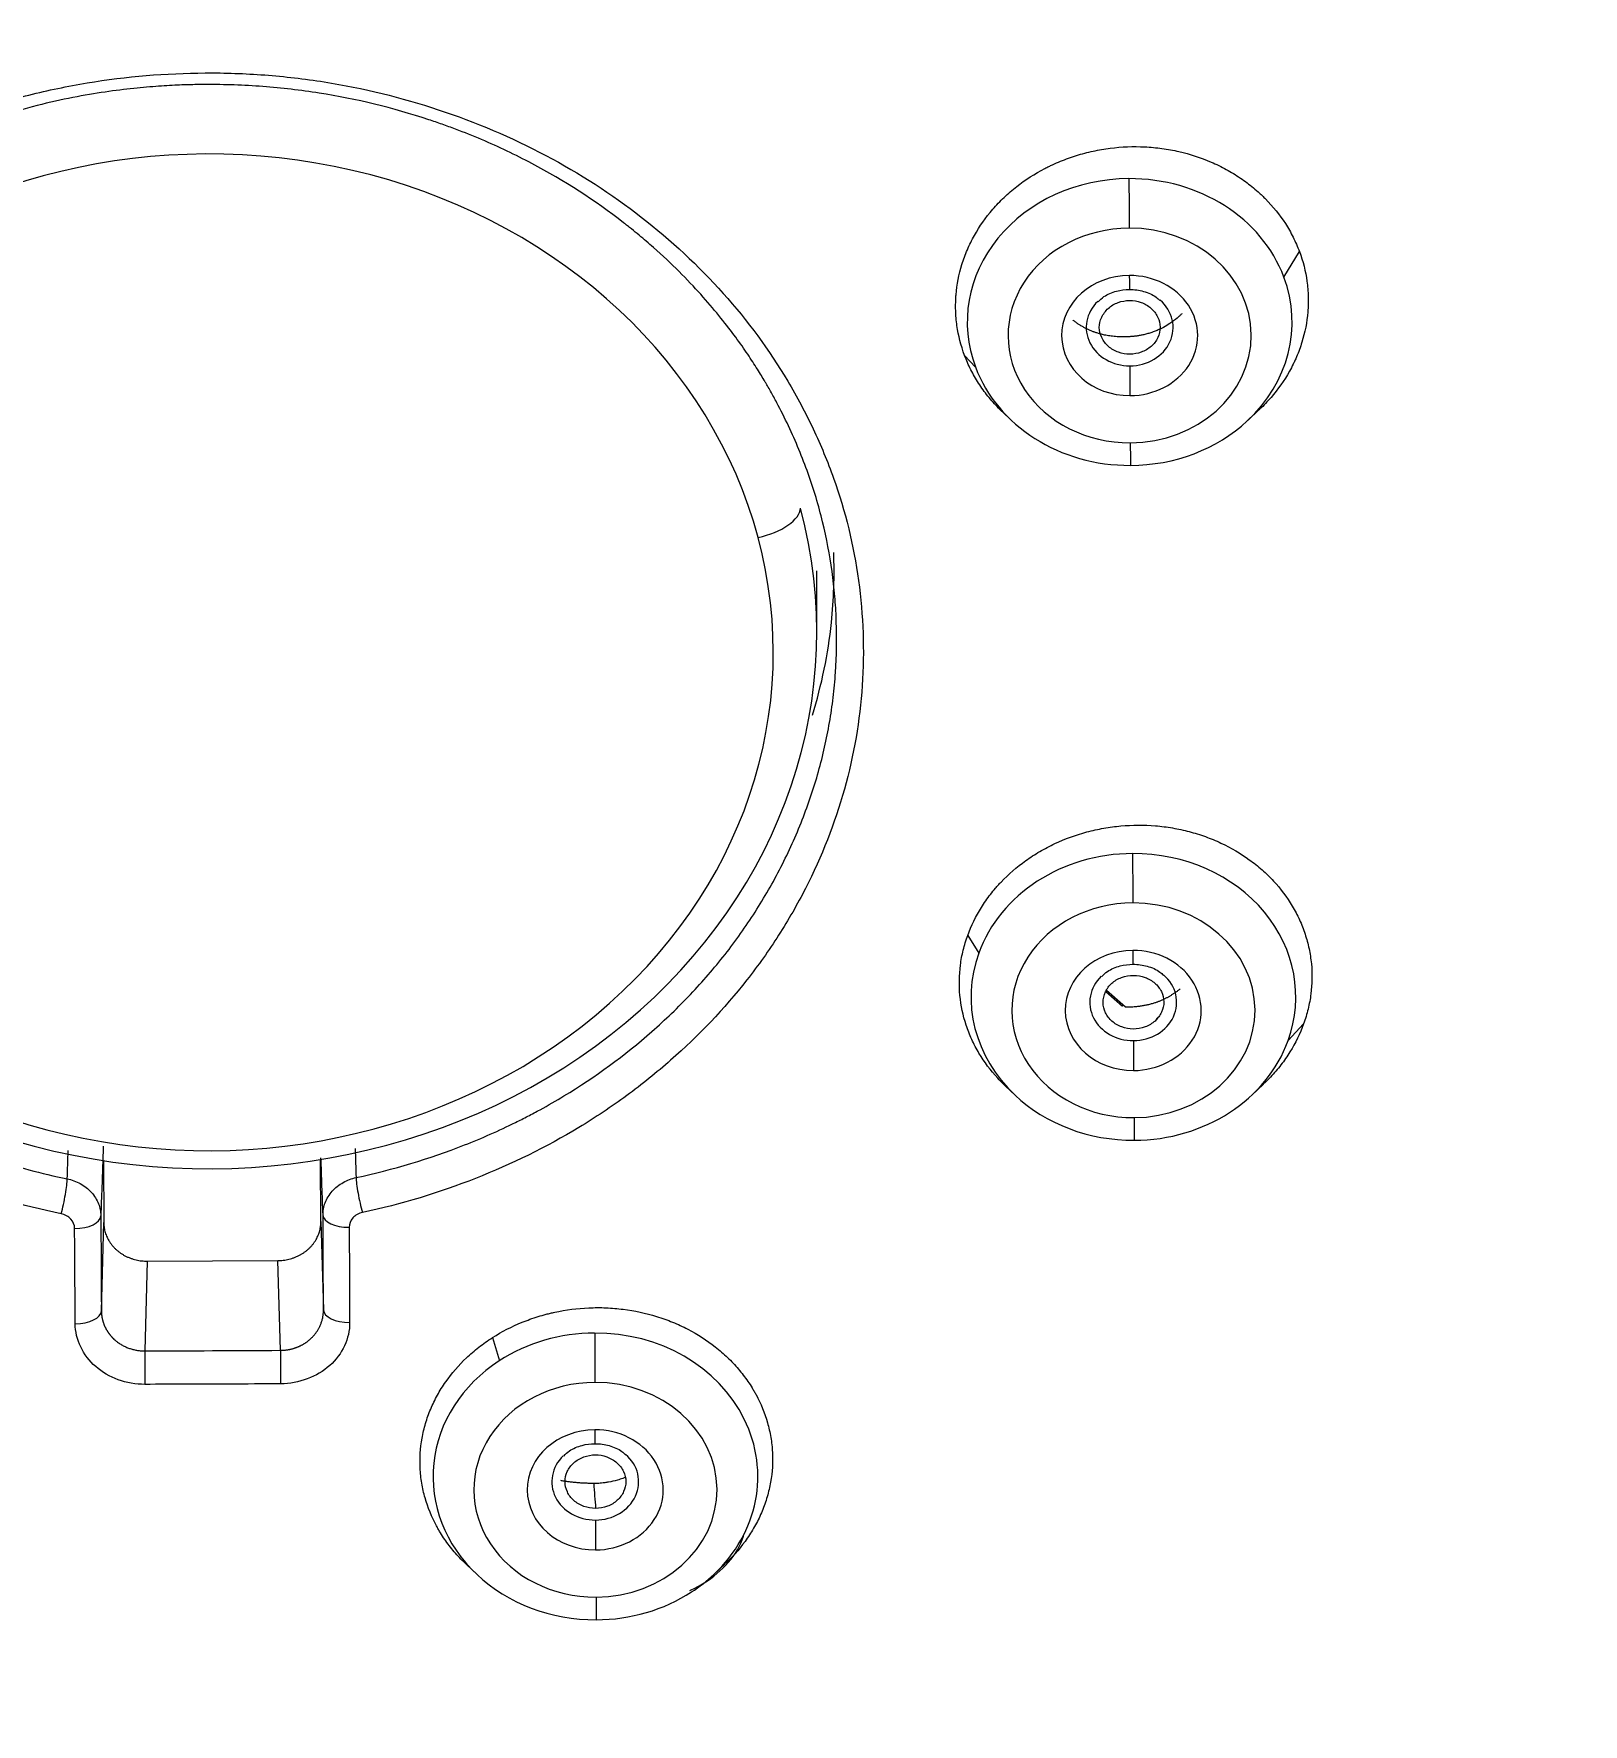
# Model space of a CAD drawing. Header units: millimetres. Extents: x 11618 to 13994, y -5897 to -2537.
# Drawn here: x 12377.66 to 12395.49, y -3997.07 to -3977.6 of the extents above; entities that cross this region are included whole.
import ezdxf

# ---------------------------------------------------------------- set-up
doc = ezdxf.new("R2010")
doc.units = ezdxf.units.MM
doc.layers.add('DIM', color=3, linetype='Continuous', lineweight=13)
doc.styles.get("Standard").update_dxf_attribs({"font": 'arial.ttf'})
doc.dimstyles.get("Standard").update_dxf_attribs({"dimtxt": 0.18, "dimasz": 0.18, "dimexe": 0.18, "dimexo": 0.0625, "dimgap": 0.09, "dimtad": 0, "dimtih": 1, "dimtoh": 1, "dimdec": 1, "dimdsep": 46, "dimtxsty": 'Standard', "dimcen": 0.09, "dimadec": 0, "dimazin": 0, "dimtfac": 1, "dimtdec": 1, "dimtofl": 0, "dimtmove": 0, "dimatfit": 3, "dimfxl": 1, "dimtolj": 1, "dimtzin": 0, "dimarcsym": 0})

# ---------------------------------------------------------------- blocks, each defined once
blk = doc.blocks.new('*D7')
at = {"layer": 'Defpoints', "color": 0, "transparency": 16777216}
for p in [(12331.318, -3489.71), (12736.437, -5533.88), (12816.946, -5533.88)]:
    blk.add_point(p, dxfattribs=at)
at = {"layer": 'DIM', "color": 0, "lineweight": -2, "transparency": 16777216}
for p, q in [((12331.381, -3489.71), (12817.126, -3489.71)), ((12816.946, -3507.71), (12816.946, -4494.996)), ((12816.946, -5515.88), (12816.946, -4528.595)), ((12736.499, -5533.88), (12817.126, -5533.88))]:
    blk.add_line(p, q, dxfattribs=at)
at = {"layer": 'DIM', "color": 0, "transparency": 16777216}
for points in [[(12813.946, -3507.71), (12819.946, -3507.71), (12816.946, -3489.71)], [(12813.946, -5515.88), (12819.946, -5515.88), (12816.946, -5533.88)]]:
    blk.add_solid(points, dxfattribs=at)
at = {"layer": 'DIM', "color": 3, "transparency": 16777216, "insert": (12816.946, -4511.795), "char_height": 18, "attachment_point": 5}
blk.add_mtext('\\A1;(2280)', dxfattribs=at)

msp = doc.modelspace()

# ---------------------------------------------------------------- linework, layer by layer
at = {"linetype": 'Continuous', "lineweight": 13}
for p, q in [((12392.049, -3980.402), (12392.227, -3980.108)), ((12388.498, -3981.437), (12388.372, -3981.303)), ((12388.409, -3987.982), (12388.535, -3988.188)), ((12390.192, -3988.803), (12389.997, -3988.633)), ((12392.276, -3989.002), (12392.097, -3989.193)), ((12378.962, -3991.734), (12378.935, -3992.768)), ((12380.495, -3992.761), (12380.465, -3991.728)), ((12382.937, -3992.614), (12383.016, -3992.882))]:
    msp.add_line(p, q, dxfattribs=at)
at = {"linetype": 'Continuous', "lineweight": 18}
for p, q in [((12388.813, -3981.958), (12388.91, -3982.05)), ((12391.636, -3982.05), (12391.761, -3981.932)), ((12386.67, -3984.489), (12386.67, -3983.784)), ((12390.226, -3988.81), (12390.007, -3988.618)), ((12391.679, -3989.821), (12391.813, -3989.695)), ((12388.845, -3989.72), (12388.953, -3989.821)), ((12378.457, -3990.576), (12378.461, -3991.289)), ((12380.961, -3991.279), (12380.957, -3990.564)), ((12378.434, -3992.307), (12378.461, -3991.289)), ((12380.961, -3991.279), (12380.991, -3992.296)), ((12378.962, -3991.734), (12380.465, -3991.728)), ((12382.637, -3995.227), (12382.759, -3995.343)), ((12385.485, -3995.343), (12385.617, -3995.219))]:
    msp.add_line(p, q, dxfattribs=at)
at = {"linetype": 'Continuous', "lineweight": 13}
for centre, major_axis, ratio, start_param, end_param in [((12379.67, -3984.723), (-6.5, 0), 0.882948, 3.374216, 6.515809), ((12390.273, -3980.919), (-1.87, 0), 0.882948, 4.717224, 6.602179), ((12390.273, -3980.919), (-1.87, 0), 0.882948, 3.460586, 4.717224), ((12390.267, -3979.603), (0.002, -0.5), 0.00227, 3.979346, 5.201076), ((12390.273, -3981.074), (1.4, 0), 0.882948, 1.575631, 4.717224), ((12390.273, -3981.074), (1.4, 0), 0.882948, 4.717224, 7.858816), ((12390.273, -3981.075), (-0.783, 0), 0.882948, 4.717224, 7.858816), ((12390.273, -3981.075), (-0.783, 0), 0.882948, 1.575631, 4.717224), ((12390.269, -3980.243), (0.001, -0.3), 0.00227, 5.201076, 6.276176), ((12390.273, -3980.919), (-1.87, 0), 0.882948, 2.380772, 3.460586), ((12390.276, -3981.626), (-0.001, 0.3), 0.00227, 0.828524, 2.059484), ((12390.28, -3982.075), (-0.002, 0.5), 0.00227, 2.059484, 3.281214), ((12385.995, -3983.165), (0.483, 0.13), 0.456826, 4.590422, 6.161218), ((12379.67, -3984.723), (-6.5, 0), 0.882948, 0.232623, 3.374216), ((12390.316, -3988.691), (-1.87, 0), 0.882948, 4.717224, 5.973861), ((12390.316, -3988.691), (-1.87, 0), 0.882948, 2.832268, 4.717224), ((12390.309, -3987.375), (0.002, -0.5), 0.00227, 3.979346, 5.201076), ((12390.316, -3988.845), (1.4, 0), 0.882948, 1.575631, 4.717224), ((12390.316, -3988.845), (1.4, 0), 0.882948, 4.717224, 7.858816), ((12390.316, -3988.691), (-1.87, 0), 0.882948, 5.973861, 7.037123), ((12390.314, -3988.847), (-0.783, 0), 0.882948, 4.717224, 7.858816), ((12390.314, -3988.847), (-0.783, 0), 0.882948, 1.575631, 4.717224), ((12390.31, -3988.015), (0.001, -0.3), 0.00227, 5.201076, 6.276176), ((12390.318, -3989.397), (-0.001, 0.3), 0.00227, 0.828524, 2.059484), ((12390.323, -3989.847), (-0.002, 0.5), 0.00227, 2.059484, 3.281214), ((12377.973, -3991.042), (0.06, 0.294), 0.106861, 4.209593, 5.787909), ((12381.438, -3991.027), (-0.063, 0.293), 0.111249, 0.494342, 2.072658), ((12378.128, -3991.211), (-0.3, -0.002), 0.49141, 1.562962, 3.121292), ((12381.285, -3991.197), (-0.3, -0.002), 0.491412, 0.015088, 1.573419), ((12378.134, -3992.306), (-0.3, -0.002), 0.495048, 1.563017, 3.121244), ((12381.291, -3992.292), (-0.3, -0.001), 0.49505, 0.015124, 1.573351), ((12384.122, -3994.213), (-1.87, 0), 0.882948, 4.717224, 5.345542), ((12384.122, -3994.213), (-1.87, 0), 0.882948, 2.387654, 4.717224), ((12384.116, -3992.896), (0.002, -0.5), 0.00227, 3.979346, 5.201076), ((12378.936, -3993.004), (0.001, -0.3), 0.004158, 3.804818, 5.233028), ((12380.497, -3992.997), (0.002, -0.3), 0.000381, 3.804811, 5.233021), ((12384.122, -3994.213), (-1.87, 0), 0.882948, 5.345542, 7.037133), ((12384.122, -3994.367), (1.4, 0), 0.882948, 1.575631, 4.717224), ((12384.122, -3994.367), (1.4, 0), 0.882948, 4.717224, 7.858816), ((12384.12, -3994.368), (-0.783, 0), 0.882948, 4.717224, 7.858816), ((12384.12, -3994.368), (-0.783, 0), 0.882948, 1.575631, 4.717224), ((12384.116, -3993.536), (0.001, -0.3), 0.00227, 5.201076, 6.276176), ((12384.124, -3994.918), (-0.001, 0.3), 0.00227, 0.828524, 2.059484), ((12384.129, -3995.368), (-0.002, 0.5), 0.00227, 2.059484, 3.281214)]:
    msp.add_ellipse(centre, major_axis=major_axis, ratio=ratio, start_param=start_param, end_param=end_param, dxfattribs=at)
at = {"linetype": 'Continuous', "lineweight": 18}
for centre, major_axis, start_param, end_param in [((12390.273, -3980.982), (-0.5, 0), 5.53772, 7.858816), ((12390.273, -3980.982), (-0.5, 0), 1.575631, 3.936194), ((12390.273, -3980.919), (-1.87, 0), 0.318994, 1.575631), ((12390.273, -3980.919), (-1.87, 0), 1.575631, 2.380772), ((12379.67, -3984.489), (-7, 0), 0.232623, 3.374216), ((12390.314, -3988.753), (-0.5, 0), 5.53772, 7.858816), ((12390.314, -3988.753), (-0.5, 0), 1.575631, 3.936194), ((12390.316, -3988.691), (-1.87, 0), 1.575631, 2.832268), ((12390.316, -3988.691), (-1.87, 0), 0.753937, 1.575631), ((12384.12, -3994.274), (-0.5, 0), 5.53772, 7.858816), ((12384.12, -3994.274), (-0.5, 0), 1.575631, 3.936194), ((12384.122, -3994.213), (-1.87, 0), 0.753947, 1.575631), ((12384.122, -3994.213), (-1.87, 0), 2.203949, 2.387654), ((12384.122, -3994.213), (-1.87, 0), 1.575631, 2.203949)]:
    msp.add_ellipse(centre, major_axis=major_axis, ratio=0.882948, start_param=start_param, end_param=end_param, dxfattribs=at)
for points, knots in [([(12377.971, -3991.189), (12377.522, -3991.096), (12377.089, -3990.969), (12376.463, -3990.73), (12376.258, -3990.642), (12375.857, -3990.45), (12375.659, -3990.344), (12375.087, -3990.004), (12374.734, -3989.75), (12374.245, -3989.329), (12374.089, -3989.182), (12373.791, -3988.875), (12373.649, -3988.714), (12373.251, -3988.218), (12373.024, -3987.87), (12372.642, -3987.14), (12372.485, -3986.755), (12372.256, -3985.974), (12372.184, -3985.578), (12372.12, -3984.774), (12372.129, -3984.364), (12372.23, -3983.565), (12372.321, -3983.171), (12372.52, -3982.592), (12372.597, -3982.4), (12372.769, -3982.024), (12372.863, -3981.841), (12373.175, -3981.305), (12373.419, -3980.965), (12373.839, -3980.484), (12373.989, -3980.329), (12374.3, -3980.033), (12374.462, -3979.891), (12374.969, -3979.488), (12375.333, -3979.247), (12376.119, -3978.821), (12376.529, -3978.643), (12377.165, -3978.425), (12377.381, -3978.361), (12377.82, -3978.25), (12378.045, -3978.203), (12378.723, -3978.09), (12379.176, -3978.053), (12379.858, -3978.049), (12380.086, -3978.057), (12380.543, -3978.091), (12380.773, -3978.118), (12381.449, -3978.225), (12381.887, -3978.332), (12382.74, -3978.615), (12383.158, -3978.792), (12383.941, -3979.207), (12384.308, -3979.444), (12384.992, -3979.977), (12385.311, -3980.274), (12385.876, -3980.905), (12386.123, -3981.242), (12386.442, -3981.778), (12386.541, -3981.963), (12386.717, -3982.336), (12386.795, -3982.526), (12387, -3983.1), (12387.096, -3983.493), (12387.179, -3984.096), (12387.196, -3984.3), (12387.21, -3984.704), (12387.207, -3984.905), (12387.167, -3985.506), (12387.099, -3985.904), (12386.877, -3986.695), (12386.727, -3987.075), (12386.447, -3987.625), (12386.344, -3987.804), (12386.119, -3988.156), (12385.997, -3988.329), (12385.604, -3988.829), (12385.311, -3989.137), (12384.827, -3989.562), (12384.658, -3989.698), (12384.306, -3989.957), (12384.121, -3990.08), (12383.555, -3990.423), (12383.157, -3990.618), (12382.325, -3990.945), (12381.888, -3991.078), (12381.44, -3991.174)], [0, 0, 0, 0, 0.03125, 0.03125, 0.046875, 0.046875, 0.0625, 0.0625, 0.09375, 0.09375, 0.109375, 0.109375, 0.125, 0.125, 0.15625, 0.15625, 0.1875, 0.1875, 0.21875, 0.21875, 0.25, 0.25, 0.28125, 0.28125, 0.296875, 0.296875, 0.3125, 0.3125, 0.34375, 0.34375, 0.359375, 0.359375, 0.375, 0.375, 0.40625, 0.40625, 0.4375, 0.4375, 0.453125, 0.453125, 0.46875, 0.46875, 0.5, 0.5, 0.515625, 0.515625, 0.53125, 0.53125, 0.5625, 0.5625, 0.59375, 0.59375, 0.625, 0.625, 0.65625, 0.65625, 0.6875, 0.6875, 0.703125, 0.703125, 0.71875, 0.71875, 0.75, 0.75, 0.765625, 0.765625, 0.78125, 0.78125, 0.8125, 0.8125, 0.84375, 0.84375, 0.859375, 0.859375, 0.875, 0.875, 0.90625, 0.90625, 0.921875, 0.921875, 0.9375, 0.9375, 0.96875, 0.96875, 1, 1, 1, 1]), ([(12386.895, -3984.344), (12386.892, -3984.255), (12386.886, -3984.167), (12386.874, -3984.03), (12386.87, -3983.982), (12386.859, -3983.886), (12386.853, -3983.838), (12386.82, -3983.599), (12386.766, -3983.314), (12386.69, -3983.034), (12386.634, -3982.848), (12386.604, -3982.755), (12386.505, -3982.478), (12386.391, -3982.203), (12386.235, -3981.891), (12386.163, -3981.76), (12386.127, -3981.695), (12386.108, -3981.663), (12386.086, -3981.625), (12386.075, -3981.606), (12386.07, -3981.597), (12386.067, -3981.592), (12386.066, -3981.59), (12386.065, -3981.589), (12386.065, -3981.588), (12386.064, -3981.588), (12386.064, -3981.588), (12386.064, -3981.588), (12386.038, -3981.544), (12385.978, -3981.446), (12385.864, -3981.271), (12385.723, -3981.071), (12385.607, -3980.922), (12385.48, -3980.766), (12385.411, -3980.685), (12385.258, -3980.515), (12385.175, -3980.427), (12384.994, -3980.247), (12384.895, -3980.154), (12384.736, -3980.013), (12384.681, -3979.966), (12384.596, -3979.895), (12384.567, -3979.871), (12384.522, -3979.835), (12384.507, -3979.823), (12384.485, -3979.805), (12384.473, -3979.796), (12384.46, -3979.786), (12384.453, -3979.781), (12384.45, -3979.778), (12384.448, -3979.777), (12384.448, -3979.776), (12384.447, -3979.776), (12384.447, -3979.776), (12384.447, -3979.776), (12384.117, -3979.519), (12383.587, -3979.177), (12382.913, -3978.856), (12382.563, -3978.716), (12382.41, -3978.66), (12382.308, -3978.624), (12381.844, -3978.465), (12381.16, -3978.299), (12380.403, -3978.211), (12380.019, -3978.19), (12379.826, -3978.185), (12379.73, -3978.184), (12379.681, -3978.184), (12379.657, -3978.184), (12379.645, -3978.184), (12379.639, -3978.184), (12379.636, -3978.184), (12379.634, -3978.184), (12379.633, -3978.184), (12379.633, -3978.184), (12379.633, -3978.184), (12379.633, -3978.184), (12379.633, -3978.184), (12379.584, -3978.184), (12379.471, -3978.185), (12379.257, -3978.193), (12378.998, -3978.209), (12378.694, -3978.239), (12378.349, -3978.287), (12377.962, -3978.36), (12377.677, -3978.429), (12377.454, -3978.49), (12377.341, -3978.523), (12377.204, -3978.566), (12377.134, -3978.589), (12377.099, -3978.601), (12377.082, -3978.607), (12377.073, -3978.61), (12377.069, -3978.611), (12377.066, -3978.612), (12377.065, -3978.613), (12377.065, -3978.613), (12377.064, -3978.613), (12377.064, -3978.613), (12377.006, -3978.633), (12376.948, -3978.653), (12376.835, -3978.695), (12376.667, -3978.759), (12376.506, -3978.827), (12376.194, -3978.966), (12375.998, -3979.065), (12375.628, -3979.27), (12375.455, -3979.377), (12375.212, -3979.541), (12375.094, -3979.624), (12374.963, -3979.722), (12374.899, -3979.771), (12374.868, -3979.796), (12374.852, -3979.808), (12374.844, -3979.814), (12374.84, -3979.817), (12374.838, -3979.819), (12374.837, -3979.82), (12374.837, -3979.82), (12374.837, -3979.82), (12374.795, -3979.853), (12374.755, -3979.886), (12374.675, -3979.953), (12374.556, -3980.054), (12374.289, -3980.297), (12373.794, -3980.813), (12373.441, -3981.303), (12373.191, -3981.734), (12373.143, -3981.821), (12373.052, -3981.998), (12372.921, -3982.266), (12372.811, -3982.542), (12372.715, -3982.82), (12372.686, -3982.913), (12372.633, -3983.099), (12372.584, -3983.286), (12372.536, -3983.523), (12372.508, -3983.689), (12372.496, -3983.773), (12372.49, -3983.814), (12372.488, -3983.835), (12372.486, -3983.846), (12372.486, -3983.851), (12372.485, -3983.854), (12372.485, -3983.855), (12372.485, -3983.856), (12372.485, -3983.856), (12372.485, -3983.856), (12372.485, -3983.856), (12372.485, -3983.856), (12372.483, -3983.873), (12372.478, -3983.911), (12372.469, -3984.002), (12372.465, -3984.038), (12372.458, -3984.121), (12372.455, -3984.168), (12372.449, -3984.259), (12372.447, -3984.3), (12372.445, -3984.344)], [0, 0, 0, 0, 0.012911, 0.012911, 0.019989, 0.019989, 0.027068, 0.027068, 0.055381, 0.069538, 0.069538, 0.083694, 0.083694, 0.112008, 0.126164, 0.133243, 0.133243, 0.136782, 0.138552, 0.139436, 0.139879, 0.1401, 0.14021, 0.140266, 0.140293, 0.140307, 0.140307, 0.140321, 0.140321, 0.154478, 0.168634, 0.182791, 0.196948, 0.196948, 0.211105, 0.211105, 0.225261, 0.225261, 0.239418, 0.239418, 0.246496, 0.246496, 0.250035, 0.250035, 0.251805, 0.251805, 0.25269, 0.253132, 0.253353, 0.253464, 0.253519, 0.253547, 0.253561, 0.253561, 0.253575, 0.253575, 0.310201, 0.338515, 0.352671, 0.35975, 0.35975, 0.366828, 0.423455, 0.451768, 0.465925, 0.473003, 0.476542, 0.478312, 0.479197, 0.479639, 0.47986, 0.479971, 0.480026, 0.480054, 0.480068, 0.480075, 0.480075, 0.480082, 0.480082, 0.494238, 0.508395, 0.522552, 0.536708, 0.550865, 0.565022, 0.579178, 0.579178, 0.586257, 0.589796, 0.591565, 0.59245, 0.592893, 0.593114, 0.593224, 0.59328, 0.593307, 0.593321, 0.593321, 0.593335, 0.593335, 0.600413, 0.600413, 0.607492, 0.621648, 0.621648, 0.649962, 0.649962, 0.678275, 0.678275, 0.692432, 0.69951, 0.703049, 0.704819, 0.705704, 0.706146, 0.706367, 0.706478, 0.706533, 0.706533, 0.706589, 0.706589, 0.713667, 0.713667, 0.720745, 0.734902, 0.763215, 0.819842, 0.819842, 0.833999, 0.833999, 0.848155, 0.876469, 0.876469, 0.890625, 0.890625, 0.904782, 0.918939, 0.926017, 0.929556, 0.931326, 0.932211, 0.932653, 0.932874, 0.932985, 0.93304, 0.933068, 0.933082, 0.933089, 0.933089, 0.933096, 0.933096, 0.961409, 0.961409, 0.975566, 0.975566, 0.989722, 0.989722, 1, 1, 1, 1]), ([(12388.372, -3981.303), (12388.33, -3981.19), (12388.301, -3981.076), (12388.276, -3980.902), (12388.271, -3980.843), (12388.269, -3980.755), (12388.269, -3980.71), (12388.271, -3980.666), (12388.272, -3980.636), (12388.273, -3980.621), (12388.284, -3980.487), (12388.307, -3980.371), (12388.359, -3980.199), (12388.38, -3980.143), (12388.416, -3980.059), (12388.429, -3980.031), (12388.456, -3979.976), (12388.47, -3979.949), (12388.545, -3979.816), (12388.615, -3979.716), (12388.718, -3979.597), (12388.739, -3979.574), (12388.782, -3979.528), (12388.805, -3979.506), (12388.874, -3979.44), (12388.922, -3979.399), (12389.072, -3979.281), (12389.18, -3979.211), (12389.311, -3979.143), (12389.326, -3979.135), (12389.356, -3979.121), (12389.4, -3979.1), (12389.445, -3979.08), (12389.536, -3979.043), (12389.66, -3978.998), (12389.787, -3978.965), (12389.885, -3978.944), (12389.917, -3978.937), (12389.983, -3978.926), (12390.017, -3978.921), (12390.182, -3978.9), (12390.314, -3978.895), (12390.513, -3978.905), (12390.579, -3978.911), (12390.711, -3978.929), (12390.776, -3978.941), (12390.968, -3978.985), (12391.091, -3979.025), (12391.24, -3979.089), (12391.27, -3979.103), (12391.328, -3979.131), (12391.357, -3979.146), (12391.441, -3979.192), (12391.549, -3979.258), (12391.65, -3979.334), (12391.722, -3979.393), (12391.757, -3979.424), (12391.791, -3979.456), (12391.814, -3979.478), (12391.825, -3979.489), (12391.923, -3979.589), (12392, -3979.684), (12392.098, -3979.836), (12392.128, -3979.888), (12392.168, -3979.969), (12392.181, -3979.996), (12392.205, -3980.051), (12392.217, -3980.079), (12392.227, -3980.108)], [0, 0, 0, 0, 0.0625, 0.0625, 0.09375, 0.09375, 0.109375, 0.117187, 0.117187, 0.125, 0.125, 0.1875, 0.1875, 0.21875, 0.21875, 0.234375, 0.234375, 0.25, 0.25, 0.3125, 0.3125, 0.328125, 0.328125, 0.34375, 0.34375, 0.375, 0.375, 0.4375, 0.4375, 0.445312, 0.445312, 0.453125, 0.46875, 0.46875, 0.5, 0.53125, 0.53125, 0.546875, 0.546875, 0.5625, 0.5625, 0.625, 0.625, 0.65625, 0.65625, 0.6875, 0.6875, 0.75, 0.75, 0.765625, 0.765625, 0.78125, 0.78125, 0.8125, 0.84375, 0.84375, 0.859375, 0.867187, 0.867187, 0.875, 0.875, 0.9375, 0.9375, 0.96875, 0.96875, 0.984375, 0.984375, 1, 1, 1, 1]), ([(12392.227, -3980.108), (12392.269, -3980.22), (12392.298, -3980.334), (12392.322, -3980.508), (12392.327, -3980.567), (12392.329, -3980.655), (12392.329, -3980.684), (12392.328, -3980.743), (12392.326, -3980.773), (12392.314, -3980.922), (12392.291, -3981.038), (12392.238, -3981.209), (12392.218, -3981.266), (12392.188, -3981.335), (12392.182, -3981.349), (12392.169, -3981.377), (12392.162, -3981.391), (12392.142, -3981.432), (12392.128, -3981.459), (12392.053, -3981.592), (12391.982, -3981.693), (12391.88, -3981.811), (12391.859, -3981.834), (12391.816, -3981.879), (12391.793, -3981.902), (12391.767, -3981.926), (12391.765, -3981.929), (12391.762, -3981.931)], [0, 0, 0, 0, 0.180914, 0.180914, 0.27137, 0.27137, 0.316599, 0.316599, 0.361827, 0.361827, 0.542741, 0.542741, 0.633198, 0.633198, 0.655812, 0.655812, 0.678426, 0.678426, 0.723655, 0.723655, 0.904568, 0.904568, 0.949797, 0.949797, 0.995025, 0.995025, 1, 1, 1, 1]), ([(12389.911, -3980.686), (12389.93, -3980.663), (12389.986, -3980.612), (12390.116, -3980.558), (12390.218, -3980.544), (12390.27, -3980.543)], [0, 0, 0, 0, 0.24821, 0.643629, 1, 1, 1, 1]), ([(12390.27, -3980.543), (12390.328, -3980.544), (12390.436, -3980.559), (12390.56, -3980.612), (12390.608, -3980.658), (12390.62, -3980.672)], [0, 0, 0, 0, 0.410705, 0.836907, 1, 1, 1, 1]), ([(12390.875, -3980.822), (12390.873, -3980.824), (12390.863, -3980.833), (12390.845, -3980.851), (12390.802, -3980.888), (12390.742, -3980.933), (12390.668, -3980.978), (12390.607, -3981.008), (12390.563, -3981.026), (12390.53, -3981.038), (12390.505, -3981.046), (12390.481, -3981.053), (12390.458, -3981.059), (12390.436, -3981.065), (12390.414, -3981.069), (12390.394, -3981.073), (12390.374, -3981.077), (12390.355, -3981.08), (12390.337, -3981.082), (12390.32, -3981.084), (12390.304, -3981.086), (12390.289, -3981.087), (12390.274, -3981.088), (12390.261, -3981.089), (12390.249, -3981.09), (12390.238, -3981.09), (12390.227, -3981.09), (12390.218, -3981.091), (12390.21, -3981.091), (12390.202, -3981.091), (12390.196, -3981.091), (12390.179, -3981.091), (12390.151, -3981.09), (12390.112, -3981.087), (12390.077, -3981.084), (12390.044, -3981.079), (12390.013, -3981.074), (12389.985, -3981.069), (12389.959, -3981.063), (12389.936, -3981.057), (12389.915, -3981.051), (12389.897, -3981.045), (12389.88, -3981.04), (12389.867, -3981.035), (12389.846, -3981.028), (12389.819, -3981.017), (12389.786, -3981.001), (12389.753, -3980.985), (12389.72, -3980.967), (12389.689, -3980.947), (12389.659, -3980.927), (12389.635, -3980.91), (12389.621, -3980.899), (12389.617, -3980.896)], [0, 0, 0, 0, 0.006498, 0.030775, 0.057484, 0.135312, 0.198824, 0.248094, 0.283209, 0.304202, 0.322711, 0.340531, 0.357662, 0.374105, 0.389859, 0.404923, 0.419293, 0.43297, 0.44595, 0.458232, 0.469815, 0.480695, 0.490873, 0.500346, 0.509114, 0.517176, 0.524531, 0.531179, 0.537119, 0.542352, 0.546877, 0.550694, 0.579595, 0.606839, 0.632419, 0.656333, 0.678583, 0.699172, 0.718105, 0.735387, 0.751021, 0.765012, 0.777361, 0.788069, 0.797139, 0.824365, 0.851619, 0.87891, 0.906241, 0.933615, 0.961029, 0.988477, 1, 1, 1, 1]), ([(12388.811, -3981.956), (12388.795, -3981.941), (12388.779, -3981.926), (12388.72, -3981.866), (12388.679, -3981.819), (12388.602, -3981.724), (12388.531, -3981.626), (12388.472, -3981.522), (12388.431, -3981.441), (12388.418, -3981.414), (12388.394, -3981.359), (12388.383, -3981.331), (12388.372, -3981.303)], [0, 0, 0, 0, 0.081831, 0.081831, 0.311374, 0.311374, 0.540916, 0.770458, 0.770458, 0.885229, 0.885229, 1, 1, 1, 1]), ([(12386.621, -3985.446), (12386.728, -3985.097), (12386.801, -3984.742), (12386.867, -3984.114), (12386.876, -3983.842), (12386.866, -3983.572)], [0, 0, 0, 0, 0.575274, 0.575274, 1, 1, 1, 1]), ([(12388.409, -3987.982), (12388.449, -3987.869), (12388.502, -3987.762), (12388.598, -3987.609), (12388.633, -3987.559), (12388.689, -3987.486), (12388.718, -3987.45), (12388.749, -3987.415), (12388.77, -3987.392), (12388.781, -3987.381), (12388.878, -3987.278), (12388.973, -3987.196), (12389.129, -3987.085), (12389.182, -3987.05), (12389.266, -3987.001), (12389.295, -3986.985), (12389.353, -3986.955), (12389.382, -3986.94), (12389.53, -3986.871), (12389.653, -3986.826), (12389.812, -3986.783), (12389.844, -3986.776), (12389.909, -3986.761), (12389.942, -3986.754), (12390.041, -3986.737), (12390.106, -3986.728), (12390.304, -3986.71), (12390.436, -3986.71), (12390.603, -3986.723), (12390.636, -3986.727), (12390.702, -3986.735), (12390.734, -3986.74), (12390.832, -3986.757), (12390.959, -3986.784), (12391.083, -3986.823), (12391.175, -3986.856), (12391.205, -3986.868), (12391.265, -3986.892), (12391.295, -3986.905), (12391.441, -3986.974), (12391.55, -3987.038), (12391.701, -3987.147), (12391.75, -3987.186), (12391.82, -3987.248), (12391.843, -3987.269), (12391.887, -3987.312), (12391.908, -3987.334), (12392.012, -3987.446), (12392.084, -3987.542), (12392.16, -3987.671), (12392.175, -3987.697), (12392.203, -3987.75), (12392.216, -3987.776), (12392.253, -3987.857), (12392.295, -3987.966), (12392.326, -3988.079), (12392.344, -3988.164), (12392.349, -3988.193), (12392.358, -3988.251), (12392.362, -3988.28), (12392.376, -3988.426), (12392.374, -3988.542), (12392.352, -3988.715), (12392.341, -3988.773), (12392.32, -3988.859), (12392.313, -3988.888), (12392.295, -3988.945), (12392.286, -3988.973), (12392.276, -3989.002)], [0, 0, 0, 0, 0.0625, 0.0625, 0.09375, 0.09375, 0.109375, 0.117188, 0.117188, 0.125, 0.125, 0.1875, 0.1875, 0.21875, 0.21875, 0.234375, 0.234375, 0.25, 0.25, 0.3125, 0.3125, 0.328125, 0.328125, 0.34375, 0.34375, 0.375, 0.375, 0.4375, 0.4375, 0.453125, 0.453125, 0.46875, 0.46875, 0.5, 0.53125, 0.53125, 0.546875, 0.546875, 0.5625, 0.5625, 0.625, 0.625, 0.65625, 0.65625, 0.671875, 0.671875, 0.6875, 0.6875, 0.75, 0.75, 0.765625, 0.765625, 0.78125, 0.78125, 0.8125, 0.84375, 0.84375, 0.859375, 0.859375, 0.875, 0.875, 0.9375, 0.9375, 0.96875, 0.96875, 0.984375, 0.984375, 1, 1, 1, 1]), ([(12388.846, -3989.72), (12388.836, -3989.711), (12388.805, -3989.681), (12388.775, -3989.65), (12388.671, -3989.538), (12388.599, -3989.442), (12388.523, -3989.313), (12388.508, -3989.287), (12388.48, -3989.234), (12388.467, -3989.207), (12388.43, -3989.126), (12388.409, -3989.072), (12388.354, -3988.905), (12388.33, -3988.791), (12388.308, -3988.557), (12388.31, -3988.441), (12388.332, -3988.268), (12388.343, -3988.21), (12388.364, -3988.124), (12388.372, -3988.095), (12388.389, -3988.038), (12388.398, -3988.01), (12388.409, -3987.982)], [0, 0, 0, 0, 0.019242, 0.065944, 0.065944, 0.252756, 0.252756, 0.299458, 0.299458, 0.346161, 0.346161, 0.439567, 0.439567, 0.626378, 0.626378, 0.813189, 0.813189, 0.906594, 0.906594, 0.953297, 0.953297, 1, 1, 1, 1]), ([(12389.952, -3988.457), (12389.971, -3988.435), (12390.028, -3988.383), (12390.157, -3988.329), (12390.26, -3988.315), (12390.312, -3988.315)], [0, 0, 0, 0, 0.24821, 0.643629, 1, 1, 1, 1]), ([(12390.312, -3988.315), (12390.369, -3988.315), (12390.477, -3988.331), (12390.602, -3988.383), (12390.65, -3988.429), (12390.662, -3988.443)], [0, 0, 0, 0, 0.410705, 0.836907, 1, 1, 1, 1]), ([(12390.854, -3988.599), (12390.85, -3988.602), (12390.842, -3988.609), (12390.831, -3988.618), (12390.819, -3988.627), (12390.806, -3988.636), (12390.794, -3988.645), (12390.782, -3988.653), (12390.769, -3988.661), (12390.756, -3988.669), (12390.743, -3988.677), (12390.73, -3988.685), (12390.717, -3988.693), (12390.704, -3988.7), (12390.69, -3988.707), (12390.677, -3988.714), (12390.663, -3988.72), (12390.649, -3988.727), (12390.635, -3988.733), (12390.621, -3988.739), (12390.606, -3988.745), (12390.592, -3988.75), (12390.577, -3988.755), (12390.554, -3988.763), (12390.522, -3988.773), (12390.48, -3988.783), (12390.438, -3988.792), (12390.403, -3988.798), (12390.374, -3988.802), (12390.351, -3988.805), (12390.324, -3988.807), (12390.293, -3988.809), (12390.26, -3988.81), (12390.237, -3988.81), (12390.226, -3988.81)], [0, 0, 0, 0, 0.022884, 0.045763, 0.068637, 0.091504, 0.114364, 0.137215, 0.160056, 0.182888, 0.205709, 0.22852, 0.25132, 0.27411, 0.296891, 0.319662, 0.342426, 0.365182, 0.387933, 0.41068, 0.433426, 0.456172, 0.478921, 0.501676, 0.564227, 0.626882, 0.689654, 0.752541, 0.782141, 0.81668, 0.856169, 0.900614, 0.950018, 1, 1, 1, 1]), ([(12392.276, -3989.002), (12392.235, -3989.115), (12392.182, -3989.222), (12392.087, -3989.375), (12392.052, -3989.425), (12391.996, -3989.498), (12391.976, -3989.522), (12391.936, -3989.569), (12391.915, -3989.592), (12391.868, -3989.642), (12391.842, -3989.668), (12391.815, -3989.693)], [0, 0, 0, 0, 0.436062, 0.436062, 0.654093, 0.654093, 0.763109, 0.763109, 0.872124, 0.872124, 1, 1, 1, 1]), ([(12378.126, -3991.358), (12378.126, -3991.319), (12378.11, -3991.281), (12378.054, -3991.22), (12378.015, -3991.198), (12377.971, -3991.189)], [0, 0, 0, 0, 0.5, 0.5, 1, 1, 1, 1]), ([(12381.44, -3991.174), (12381.396, -3991.183), (12381.357, -3991.205), (12381.302, -3991.267), (12381.287, -3991.305), (12381.287, -3991.345)], [0, 0, 0, 0, 0.5, 0.5, 1, 1, 1, 1]), ([(12382.937, -3992.614), (12383.045, -3992.545), (12383.159, -3992.487), (12383.338, -3992.414), (12383.399, -3992.392), (12383.493, -3992.363), (12383.54, -3992.349), (12383.588, -3992.337), (12383.62, -3992.329), (12383.637, -3992.326), (12383.783, -3992.294), (12383.914, -3992.277), (12384.111, -3992.269), (12384.178, -3992.268), (12384.278, -3992.273), (12384.311, -3992.275), (12384.377, -3992.28), (12384.41, -3992.284), (12384.574, -3992.305), (12384.702, -3992.332), (12384.858, -3992.38), (12384.889, -3992.391), (12384.95, -3992.413), (12384.981, -3992.424), (12385.071, -3992.461), (12385.129, -3992.488), (12385.298, -3992.576), (12385.404, -3992.644), (12385.527, -3992.741), (12385.551, -3992.761), (12385.598, -3992.802), (12385.621, -3992.823), (12385.687, -3992.886), (12385.77, -3992.975), (12385.843, -3993.07), (12385.894, -3993.143), (12385.91, -3993.168), (12385.934, -3993.207), (12385.942, -3993.22), (12385.956, -3993.245), (12385.964, -3993.258), (12386.027, -3993.375), (12386.071, -3993.483), (12386.118, -3993.65), (12386.131, -3993.706), (12386.146, -3993.792), (12386.15, -3993.821), (12386.156, -3993.878), (12386.158, -3993.907), (12386.166, -3994.05), (12386.159, -3994.164), (12386.134, -3994.307), (12386.128, -3994.335), (12386.115, -3994.392), (12386.108, -3994.42), (12386.083, -3994.504), (12386.045, -3994.614), (12385.994, -3994.72), (12385.951, -3994.798), (12385.936, -3994.824), (12385.905, -3994.875), (12385.888, -3994.9), (12385.802, -3995.025), (12385.723, -3995.117), (12385.629, -3995.207), (12385.624, -3995.212), (12385.619, -3995.217)], [0, 0, 0, 0, 0.066416, 0.066416, 0.099625, 0.099625, 0.116229, 0.124531, 0.124531, 0.132833, 0.132833, 0.199249, 0.199249, 0.232458, 0.232458, 0.249062, 0.249062, 0.265666, 0.265666, 0.332082, 0.332082, 0.348687, 0.348687, 0.365291, 0.365291, 0.398499, 0.398499, 0.464915, 0.464915, 0.48152, 0.48152, 0.498124, 0.498124, 0.531332, 0.56454, 0.56454, 0.581144, 0.581144, 0.589446, 0.589446, 0.597748, 0.597748, 0.664165, 0.664165, 0.697373, 0.697373, 0.713977, 0.713977, 0.730581, 0.730581, 0.796998, 0.796998, 0.813602, 0.813602, 0.830206, 0.830206, 0.863414, 0.896623, 0.896623, 0.913227, 0.913227, 0.929831, 0.929831, 0.996247, 0.996247, 1, 1, 1, 1]), ([(12378.936, -3993.153), (12378.83, -3993.153), (12378.725, -3993.135), (12378.531, -3993.065), (12378.442, -3993.013), (12378.221, -3992.819), (12378.134, -3992.639), (12378.133, -3992.454)], [0, 0, 0, 0, 0.25, 0.25, 0.5, 0.5, 1, 1, 1, 1]), ([(12381.292, -3992.441), (12381.293, -3992.533), (12381.273, -3992.624), (12381.194, -3992.793), (12381.136, -3992.871), (12380.917, -3993.067), (12380.71, -3993.145), (12380.498, -3993.147)], [0, 0, 0, 0, 0.25, 0.25, 0.5, 0.5, 1, 1, 1, 1]), ([(12382.636, -3995.227), (12382.631, -3995.222), (12382.627, -3995.218), (12382.578, -3995.171), (12382.494, -3995.082), (12382.421, -3994.987), (12382.37, -3994.913), (12382.353, -3994.888), (12382.33, -3994.849), (12382.322, -3994.836), (12382.307, -3994.81), (12382.3, -3994.797), (12382.236, -3994.68), (12382.193, -3994.572), (12382.145, -3994.404), (12382.132, -3994.348), (12382.118, -3994.262), (12382.114, -3994.233), (12382.108, -3994.175), (12382.106, -3994.146), (12382.099, -3994.003), (12382.106, -3993.888), (12382.131, -3993.745), (12382.137, -3993.716), (12382.151, -3993.659), (12382.158, -3993.631), (12382.183, -3993.547), (12382.223, -3993.436), (12382.274, -3993.33), (12382.317, -3993.252), (12382.332, -3993.226), (12382.364, -3993.175), (12382.381, -3993.15), (12382.468, -3993.025), (12382.548, -3992.933), (12382.683, -3992.805), (12382.73, -3992.764), (12382.805, -3992.706), (12382.831, -3992.687), (12382.883, -3992.65), (12382.91, -3992.632), (12382.937, -3992.614)], [0, 0, 0, 0, 0.005993, 0.005993, 0.064464, 0.122935, 0.122935, 0.152171, 0.152171, 0.166789, 0.166789, 0.181406, 0.181406, 0.298348, 0.298348, 0.356819, 0.356819, 0.386055, 0.386055, 0.41529, 0.41529, 0.532232, 0.532232, 0.561468, 0.561468, 0.590703, 0.590703, 0.649174, 0.707645, 0.707645, 0.736881, 0.736881, 0.766116, 0.766116, 0.883058, 0.883058, 0.941529, 0.941529, 0.970765, 0.970765, 1, 1, 1, 1]), ([(12380.498, -3993.147), (12380.298, -3993.148), (12380.098, -3993.149), (12379.577, -3993.151), (12379.256, -3993.152), (12378.936, -3993.153)], [0, 0, 0, 0, 0.38412, 0.38412, 1, 1, 1, 1]), ([(12383.758, -3993.978), (12383.777, -3993.956), (12383.834, -3993.904), (12383.963, -3993.85), (12384.065, -3993.837), (12384.117, -3993.836)], [0, 0, 0, 0, 0.24821, 0.643629, 1, 1, 1, 1]), ([(12384.117, -3993.836), (12384.175, -3993.836), (12384.283, -3993.852), (12384.407, -3993.904), (12384.455, -3993.951), (12384.467, -3993.964)], [0, 0, 0, 0, 0.410705, 0.836907, 1, 1, 1, 1]), ([(12384.1, -3994.293), (12384.093, -3994.293), (12384.08, -3994.293), (12384.059, -3994.293), (12384.038, -3994.293), (12384.017, -3994.292), (12383.996, -3994.292), (12383.975, -3994.291), (12383.954, -3994.289), (12383.933, -3994.288), (12383.911, -3994.286), (12383.89, -3994.284), (12383.868, -3994.282), (12383.847, -3994.28), (12383.825, -3994.277), (12383.804, -3994.274), (12383.782, -3994.271), (12383.76, -3994.268), (12383.741, -3994.265), (12383.728, -3994.263), (12383.723, -3994.262)], [0, 0, 0, 0, 0.054386, 0.109016, 0.163893, 0.219017, 0.27439, 0.330011, 0.385883, 0.442005, 0.49838, 0.555007, 0.611887, 0.669021, 0.726409, 0.784052, 0.84195, 0.900104, 0.958513, 1, 1, 1, 1]), ([(12384.468, -3994.224), (12384.458, -3994.228), (12384.427, -3994.24), (12384.363, -3994.261), (12384.294, -3994.276), (12384.233, -3994.286), (12384.195, -3994.29), (12384.161, -3994.293), (12384.13, -3994.294), (12384.111, -3994.294), (12384.102, -3994.295)], [0, 0, 0, 0, 0.08855, 0.264708, 0.544158, 0.654688, 0.755579, 0.846786, 0.928268, 1, 1, 1, 1]), ([(12385.209, -3995.526), (12385.268, -3995.501), (12385.53, -3995.361), (12385.761, -3995.121), (12385.827, -3994.9), (12385.827, -3994.899)], [0, 0, 0, 0, 0.206042, 0.998373, 1, 1, 1, 1])]:
    msp.add_open_spline(points, degree=3, knots=knots, dxfattribs=at)
for points in [[(12389.923, -3980.982), (12389.923, -3980.943), (12389.943, -3980.862), (12390.02, -3980.755), (12390.136, -3980.687), (12390.272, -3980.663), (12390.407, -3980.686), (12390.524, -3980.752), (12390.603, -3980.856), (12390.623, -3980.938), (12390.623, -3980.979)], [(12390.623, -3980.979), (12390.624, -3981.02), (12390.604, -3981.102), (12390.526, -3981.206), (12390.41, -3981.273), (12390.275, -3981.297), (12390.14, -3981.274), (12390.023, -3981.207), (12389.944, -3981.101), (12389.924, -3981.02), (12389.923, -3980.982)], [(12390.067, -3988.534), (12390.098, -3988.506), (12390.176, -3988.461), (12390.317, -3988.434), (12390.453, -3988.459), (12390.568, -3988.526), (12390.646, -3988.627), (12390.676, -3988.747), (12390.649, -3988.869), (12390.597, -3988.94), (12390.565, -3988.969)], [(12390.565, -3988.969), (12390.532, -3988.998), (12390.453, -3989.044), (12390.314, -3989.069), (12390.178, -3989.044), (12390.063, -3988.977), (12389.986, -3988.876), (12389.957, -3988.756), (12389.986, -3988.631), (12390.036, -3988.561), (12390.067, -3988.534)], [(12384.124, -3994.582), (12384.078, -3994.582), (12383.985, -3994.565), (12383.866, -3994.497), (12383.791, -3994.394), (12383.763, -3994.275), (12383.79, -3994.155), (12383.865, -3994.052), (12383.985, -3993.982), (12384.077, -3993.964), (12384.121, -3993.964)], [(12384.121, -3993.964), (12384.164, -3993.964), (12384.256, -3993.981), (12384.377, -3994.05), (12384.454, -3994.152), (12384.481, -3994.272), (12384.455, -3994.391), (12384.381, -3994.494), (12384.263, -3994.564), (12384.17, -3994.582), (12384.124, -3994.582)], [(12384.102, -3994.295), (12384.087, -3994.295), (12384.072, -3994.295), (12384.057, -3994.294)]]:
    msp.add_open_spline(points, degree=3, dxfattribs=at)
at = {"linetype": 'Continuous', "lineweight": 13}
for points, knots in [([(12372.445, -3984.344), (12372.445, -3984.361), (12372.444, -3984.378), (12372.442, -3984.46), (12372.441, -3984.529), (12372.442, -3984.68), (12372.444, -3984.761), (12372.452, -3984.933), (12372.458, -3985.024), (12372.477, -3985.217), (12372.489, -3985.319), (12372.522, -3985.531), (12372.562, -3985.754), (12372.621, -3985.995), (12372.675, -3986.183), (12372.694, -3986.246), (12372.736, -3986.376), (12372.759, -3986.442), (12372.832, -3986.643), (12372.888, -3986.782), (12373.016, -3987.067), (12373.088, -3987.212), (12373.25, -3987.507), (12373.339, -3987.655), (12373.488, -3987.879), (12373.566, -3987.991), (12373.664, -3988.122), (12373.715, -3988.188), (12373.741, -3988.221), (12373.754, -3988.237), (12373.761, -3988.246), (12373.764, -3988.25), (12373.766, -3988.252), (12373.766, -3988.253), (12373.767, -3988.253), (12373.767, -3988.253), (12373.767, -3988.254), (12373.767, -3988.254), (12373.767, -3988.254), (12373.804, -3988.3), (12373.843, -3988.347), (12373.927, -3988.445), (12373.971, -3988.496), (12374.112, -3988.652), (12374.218, -3988.762), (12374.454, -3988.989), (12374.585, -3989.107), (12374.801, -3989.286), (12374.877, -3989.346), (12375.034, -3989.466), (12375.116, -3989.526), (12375.374, -3989.705), (12375.559, -3989.823), (12375.863, -3989.995), (12375.968, -3990.052), (12376.187, -3990.162), (12376.415, -3990.27), (12376.784, -3990.422), (12377.178, -3990.562), (12377.597, -3990.686), (12377.891, -3990.755), (12378.041, -3990.786)], [0, 0, 0, 0, 0.010046, 0.010046, 0.046711, 0.046711, 0.083376, 0.083376, 0.120041, 0.120041, 0.156706, 0.156706, 0.193371, 0.230036, 0.230036, 0.248368, 0.248368, 0.266701, 0.266701, 0.303366, 0.303366, 0.340031, 0.340031, 0.376696, 0.376696, 0.395028, 0.404195, 0.408778, 0.411069, 0.412215, 0.412788, 0.413074, 0.413218, 0.413289, 0.413325, 0.413343, 0.413352, 0.413352, 0.413361, 0.413361, 0.450026, 0.450026, 0.486691, 0.486691, 0.560021, 0.560021, 0.63335, 0.63335, 0.670015, 0.670015, 0.70668, 0.70668, 0.78001, 0.78001, 0.816675, 0.816675, 0.85334, 0.890005, 0.92667, 0.963335, 1, 1, 1, 1]), ([(12381.367, -3990.772), (12381.791, -3990.681), (12382.421, -3990.491), (12383.061, -3990.209), (12383.298, -3990.089), (12383.392, -3990.04), (12383.439, -3990.015), (12383.578, -3989.939), (12384.035, -3989.675), (12384.63, -3989.239), (12385.15, -3988.739), (12385.355, -3988.512), (12385.487, -3988.359), (12385.552, -3988.282), (12385.738, -3988.045), (12385.911, -3987.8), (12386.066, -3987.545), (12386.165, -3987.372), (12386.213, -3987.284), (12386.349, -3987.018), (12386.471, -3986.745), (12386.573, -3986.468), (12386.635, -3986.283), (12386.664, -3986.19), (12386.742, -3985.91), (12386.806, -3985.627), (12386.848, -3985.34), (12386.865, -3985.196), (12386.87, -3985.148), (12386.879, -3985.051), (12386.899, -3984.809), (12386.903, -3984.556), (12386.895, -3984.353), (12386.895, -3984.344)], [0, 0, 0, 0, 0.132943, 0.199415, 0.216033, 0.216033, 0.232651, 0.232651, 0.265887, 0.39883, 0.465302, 0.498538, 0.498538, 0.531773, 0.531773, 0.598245, 0.631481, 0.631481, 0.664717, 0.664717, 0.731189, 0.764424, 0.764424, 0.79766, 0.79766, 0.864132, 0.897368, 0.897368, 0.913986, 0.913986, 0.930604, 0.997075, 1, 1, 1, 1]), ([(12378.456, -3990.411), (12378.451, -3990.568), (12378.445, -3990.725), (12378.435, -3990.992), (12378.431, -3991.102), (12378.428, -3991.212)], [0, 0, 0, 0, 0.588481, 0.588481, 1, 1, 1, 1]), ([(12380.986, -3991.201), (12380.982, -3991.091), (12380.978, -3990.981), (12380.97, -3990.763), (12380.966, -3990.654), (12380.962, -3990.545)], [0, 0, 0, 0, 0.502223, 0.502223, 1, 1, 1, 1]), ([(12378.041, -3990.786), (12378.066, -3990.791), (12378.092, -3990.799), (12378.142, -3990.817), (12378.167, -3990.828), (12378.214, -3990.854), (12378.237, -3990.869), (12378.28, -3990.903), (12378.3, -3990.921), (12378.336, -3990.961), (12378.352, -3990.982), (12378.38, -3991.026), (12378.391, -3991.049), (12378.41, -3991.096), (12378.416, -3991.119), (12378.425, -3991.166), (12378.427, -3991.189), (12378.428, -3991.212)], [0, 0, 0, 0, 0.125, 0.125, 0.25, 0.25, 0.375, 0.375, 0.5, 0.5, 0.625, 0.625, 0.75, 0.75, 0.875, 0.875, 1, 1, 1, 1]), ([(12380.986, -3991.201), (12380.985, -3991.178), (12380.987, -3991.155), (12380.996, -3991.108), (12381.002, -3991.085), (12381.02, -3991.038), (12381.031, -3991.015), (12381.058, -3990.971), (12381.074, -3990.949), (12381.11, -3990.909), (12381.129, -3990.89), (12381.172, -3990.856), (12381.195, -3990.841), (12381.242, -3990.815), (12381.267, -3990.803), (12381.317, -3990.785), (12381.342, -3990.777), (12381.367, -3990.772)], [0, 0, 0, 0, 0.125, 0.125, 0.25, 0.25, 0.375, 0.375, 0.5, 0.5, 0.625, 0.625, 0.75, 0.75, 0.875, 0.875, 1, 1, 1, 1]), ([(12378.133, -3992.454), (12378.132, -3992.281), (12378.131, -3992.107), (12378.128, -3991.741), (12378.127, -3991.55), (12378.126, -3991.358)], [0, 0, 0, 0, 0.476129, 0.476129, 1, 1, 1, 1]), ([(12381.287, -3991.345), (12381.288, -3991.519), (12381.289, -3991.693), (12381.291, -3992.058), (12381.292, -3992.25), (12381.292, -3992.441)], [0, 0, 0, 0, 0.476105, 0.476105, 1, 1, 1, 1]), ([(12378.434, -3992.307), (12378.434, -3992.31), (12378.434, -3992.317), (12378.435, -3992.326), (12378.435, -3992.336), (12378.436, -3992.345), (12378.437, -3992.355), (12378.438, -3992.364), (12378.44, -3992.373), (12378.441, -3992.382), (12378.443, -3992.391), (12378.445, -3992.4), (12378.447, -3992.409), (12378.449, -3992.417), (12378.451, -3992.426), (12378.454, -3992.434), (12378.456, -3992.442), (12378.459, -3992.45), (12378.462, -3992.458), (12378.465, -3992.466), (12378.468, -3992.474), (12378.471, -3992.481), (12378.475, -3992.489), (12378.478, -3992.496), (12378.482, -3992.503), (12378.485, -3992.51), (12378.489, -3992.517), (12378.493, -3992.524), (12378.497, -3992.531), (12378.501, -3992.537), (12378.505, -3992.543), (12378.509, -3992.55), (12378.513, -3992.556), (12378.517, -3992.562), (12378.522, -3992.568), (12378.526, -3992.573), (12378.53, -3992.579), (12378.535, -3992.584), (12378.539, -3992.59), (12378.543, -3992.595), (12378.548, -3992.6), (12378.552, -3992.605), (12378.557, -3992.61), (12378.561, -3992.615), (12378.566, -3992.619), (12378.57, -3992.624), (12378.575, -3992.628), (12378.583, -3992.636), (12378.596, -3992.647), (12378.613, -3992.661), (12378.63, -3992.674), (12378.648, -3992.686), (12378.667, -3992.698), (12378.686, -3992.708), (12378.706, -3992.718), (12378.726, -3992.727), (12378.746, -3992.735), (12378.766, -3992.742), (12378.787, -3992.748), (12378.808, -3992.753), (12378.829, -3992.758), (12378.85, -3992.762), (12378.871, -3992.764), (12378.892, -3992.766), (12378.914, -3992.767), (12378.928, -3992.768), (12378.935, -3992.768)], [0, 0, 0, 0, 0.013543, 0.026967, 0.040272, 0.053459, 0.066526, 0.079475, 0.092305, 0.105016, 0.117608, 0.130082, 0.142437, 0.154673, 0.16679, 0.178789, 0.190669, 0.202431, 0.214074, 0.225598, 0.237004, 0.248291, 0.25946, 0.27051, 0.281442, 0.292255, 0.30295, 0.313527, 0.323986, 0.334326, 0.344548, 0.354651, 0.364637, 0.374504, 0.384253, 0.393885, 0.403398, 0.412793, 0.42207, 0.43123, 0.440271, 0.449195, 0.458001, 0.46669, 0.475261, 0.483714, 0.49205, 0.500268, 0.529277, 0.558126, 0.586818, 0.615355, 0.64374, 0.671975, 0.700062, 0.728004, 0.755803, 0.783462, 0.810983, 0.838369, 0.865623, 0.892747, 0.919744, 0.946617, 0.973368, 1, 1, 1, 1]), ([(12380.495, -3992.761), (12380.499, -3992.761), (12380.506, -3992.761), (12380.517, -3992.76), (12380.528, -3992.76), (12380.539, -3992.759), (12380.55, -3992.758), (12380.561, -3992.757), (12380.572, -3992.755), (12380.582, -3992.754), (12380.593, -3992.752), (12380.604, -3992.75), (12380.615, -3992.747), (12380.626, -3992.745), (12380.636, -3992.742), (12380.647, -3992.739), (12380.658, -3992.735), (12380.668, -3992.732), (12380.679, -3992.728), (12380.689, -3992.724), (12380.7, -3992.72), (12380.71, -3992.716), (12380.72, -3992.711), (12380.73, -3992.706), (12380.74, -3992.701), (12380.75, -3992.696), (12380.76, -3992.69), (12380.769, -3992.684), (12380.779, -3992.678), (12380.788, -3992.672), (12380.797, -3992.666), (12380.807, -3992.659), (12380.815, -3992.652), (12380.824, -3992.645), (12380.833, -3992.638), (12380.841, -3992.63), (12380.85, -3992.622), (12380.859, -3992.613), (12380.869, -3992.603), (12380.879, -3992.592), (12380.889, -3992.581), (12380.898, -3992.569), (12380.907, -3992.556), (12380.916, -3992.543), (12380.925, -3992.53), (12380.934, -3992.515), (12380.942, -3992.5), (12380.949, -3992.485), (12380.957, -3992.468), (12380.963, -3992.451), (12380.97, -3992.434), (12380.975, -3992.416), (12380.98, -3992.397), (12380.984, -3992.378), (12380.987, -3992.358), (12380.989, -3992.338), (12380.991, -3992.317), (12380.991, -3992.303), (12380.991, -3992.296)], [0, 0, 0, 0, 0.013692, 0.027415, 0.041169, 0.054956, 0.068775, 0.082627, 0.096512, 0.110431, 0.124383, 0.13837, 0.152392, 0.166448, 0.180541, 0.194668, 0.208832, 0.223033, 0.23727, 0.251545, 0.265857, 0.280207, 0.294595, 0.309021, 0.323487, 0.337992, 0.352536, 0.36712, 0.381745, 0.39641, 0.411115, 0.425862, 0.44065, 0.455481, 0.470353, 0.485267, 0.500225, 0.518357, 0.537053, 0.556314, 0.576139, 0.59653, 0.617487, 0.63901, 0.661101, 0.683758, 0.706983, 0.730776, 0.755137, 0.780067, 0.805565, 0.831633, 0.858269, 0.885476, 0.913252, 0.941598, 0.970514, 1, 1, 1, 1])]:
    msp.add_open_spline(points, degree=3, knots=knots, dxfattribs=at)
for points in [[(12390.603, -3988.921), (12390.59, -3988.937), (12390.577, -3988.953), (12390.565, -3988.969)], [(12378.041, -3990.786), (12378.045, -3990.678), (12378.048, -3990.569), (12378.052, -3990.461)], [(12381.356, -3990.437), (12381.36, -3990.548), (12381.363, -3990.66), (12381.367, -3990.772)], [(12378.428, -3991.212), (12378.43, -3991.577), (12378.432, -3991.942), (12378.434, -3992.307)], [(12380.991, -3992.296), (12380.989, -3991.932), (12380.987, -3991.566), (12380.986, -3991.201)], [(12378.935, -3992.768), (12379.455, -3992.766), (12379.975, -3992.764), (12380.495, -3992.761)], [(12384.102, -3994.295), (12384.109, -3994.39), (12384.117, -3994.486), (12384.124, -3994.582)]]:
    msp.add_open_spline(points, degree=3, dxfattribs=at)
at = {"linetype": 'Continuous', "lineweight": 18}
for points in [[(12378.461, -3991.289), (12378.463, -3991.551), (12378.67, -3991.735), (12378.962, -3991.734)], [(12380.465, -3991.728), (12380.757, -3991.726), (12380.963, -3991.54), (12380.961, -3991.279)]]:
    msp.add_rational_spline(points, [1, 0.805451627967, 0.805451627967, 1], degree=3, dxfattribs=at)

# ---------------------------------------------------------------- dimensions: what is measured, and where the dimension line sits
at = {"layer": 'DIM', "color": 3}
dim = msp.add_linear_dim(base=(12816.946, -5533.88), p1=(12331.318, -3489.71), p2=(12736.437, -5533.88), angle=90, text='(2280)', dimstyle='Standard', override={"dimtxt": 18, "dimasz": 18, "dimgap": 5, "dimclrt": 3}, dxfattribs=at)
dim.commit()
dim.dimension.update_dxf_attribs({"geometry": '*D7', "text_midpoint": (12816.946, -4511.795)})

doc.saveas('drawing.dxf')
